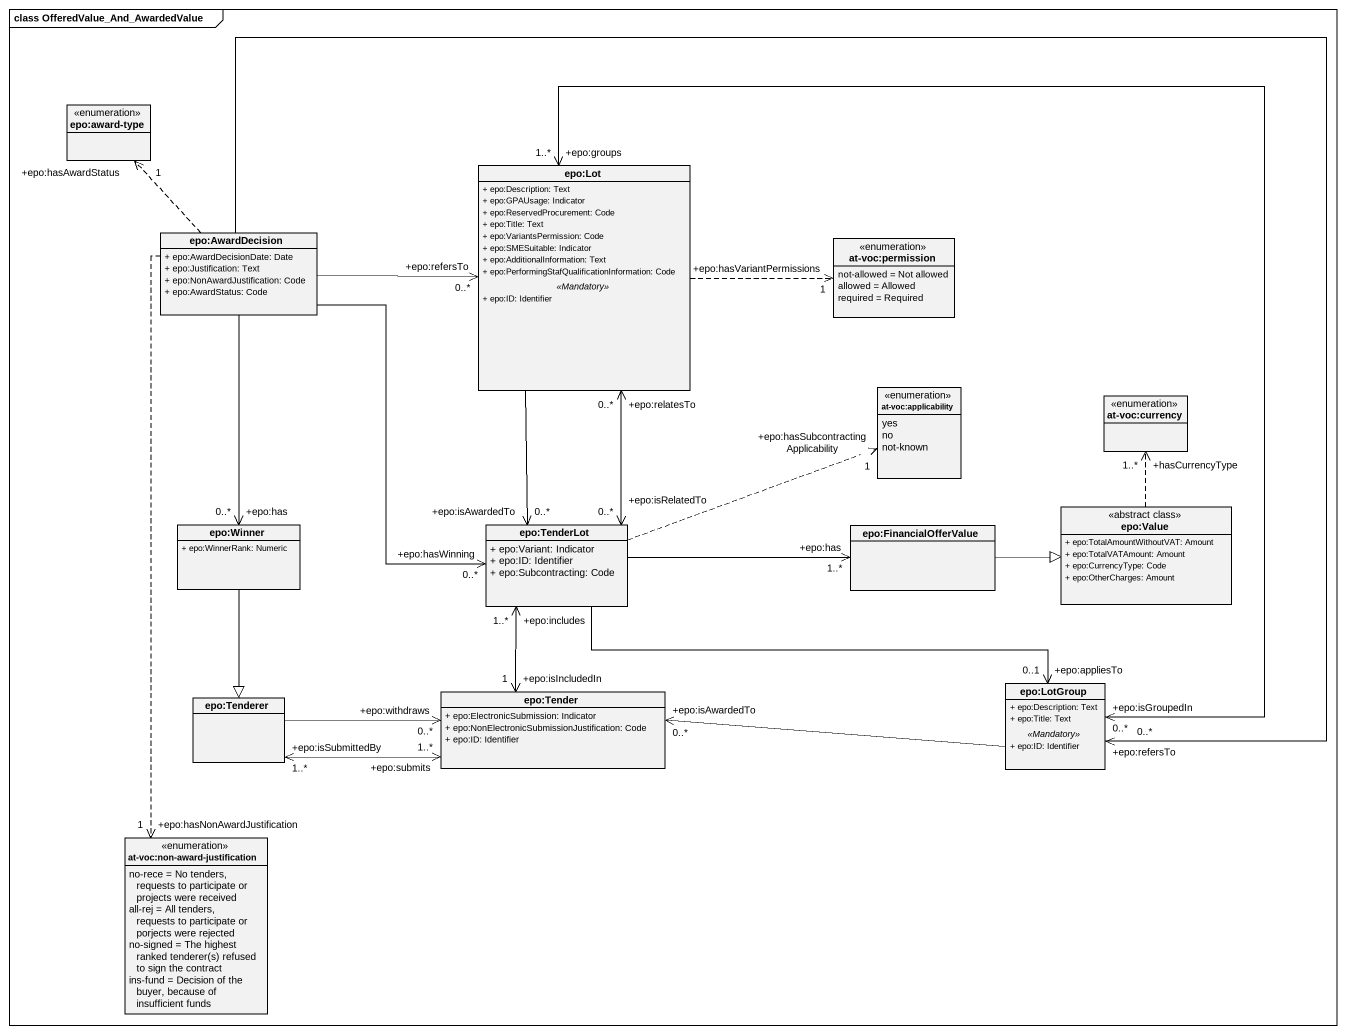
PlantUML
@startuml
mainframe class OfferedValue_And_AwardedValue
hide circle
hide empty members
skinparam classAttributeIconSize 0
enum "epo:award-type" as epo_award_type
class "epo:Lot" as epo_Lot {
  + epo:Description: Text
  + epo:GPAUsage: Indicator
  + epo:ReservedProcurement: Code
  + epo:Title: Text
  + epo:VariantsPermission: Code
  + epo:SMESuitable: Indicator
  + epo:AdditionalInformation: Text
  + epo:PerformingStafQualificationInformation: Code
  .. <<Mandatory>> ..
  + epo:ID: Identifier
}
class "epo:AwardDecision" as epo_AwardDecision {
  + epo:AwardDecisionDate: Date
  + epo:Justification: Text
  + epo:NonAwardJustification: Code
  + epo:AwardStatus: Code
}
enum "at-voc:permission" as at_voc_permission {
  not-allowed = Not allowed
  allowed = Allowed
  required = Required
}
enum "at-voc:applicability" as at_voc_applicability {
  yes
  no
  not-known
}
enum "at-voc:currency" as at_voc_currency
class "epo:Value" as epo_Value <<abstract class>> {
  + epo:TotalAmountWithoutVAT: Amount
  + epo:TotalVATAmount: Amount
  + epo:CurrencyType: Code
  + epo:OtherCharges: Amount
}
class "epo:Winner" as epo_Winner {
  + epo:WinnerRank: Numeric
}
class "epo:TenderLot" as epo_TenderLot {
  + epo:Variant: Indicator
  + epo:ID: Identifier
  + epo:Subcontracting: Code
}
class "epo:FinancialOfferValue" as epo_FinancialOfferValue
class "epo:LotGroup" as epo_LotGroup {
  + epo:Description: Text
  + epo:Title: Text
  .. <<Mandatory>> ..
  + epo:ID: Identifier
}
class "epo:Tenderer" as epo_Tenderer
class "epo:Tender" as epo_Tender {
  + epo:ElectronicSubmission: Indicator
  + epo:NonElectronicSubmissionJustification: Code
  + epo:ID: Identifier
}
enum "at-voc:non-award-justification" as at_voc_non_award {
  no-rece = No tenders, requests to participate or projects were received
  all-rej = All tenders, requests to participate or porjects were rejected
  {field} no-signed = The highest ranked tenderer(s) refused to sign the contract
  ins-fund = Decision of the buyer, because of insufficient funds
}
epo_Lot .right.> "+epo:hasVariantPermissions\n1" at_voc_permission
epo_Lot --> "+epo:isAwardedTo\n0..*" epo_TenderLot
epo_Lot "+epo:groups\n1..*" <--> "+epo:isGroupedIn\n0..*" epo_LotGroup
epo_AwardDecision .up.> "+epo:hasAwardStatus\n1" epo_award_type
epo_AwardDecision -right-> "+epo:refersTo\n0..*" epo_Lot
epo_AwardDecision --> "+epo:has\n0..*" epo_Winner
epo_AwardDecision --> "+epo:hasWinning\n0..*" epo_TenderLot
epo_AwardDecision -right-> "+epo:refersTo\n0..*" epo_LotGroup
epo_AwardDecision ..> "+epo:hasNonAwardJustification\n1" at_voc_non_award
epo_Value .up.> "+hasCurrencyType\n1..*" at_voc_currency
epo_Winner --|> epo_Tenderer
epo_TenderLot "+epo:isRelatedTo\n0..*" <-up-> "+epo:relatesTo\n0..*" epo_Lot
epo_TenderLot .right.> "+epo:hasSubcontractingApplicability\n1" at_voc_applicability
epo_TenderLot -right-> "+epo:has\n1..*" epo_FinancialOfferValue
epo_TenderLot -right-> "+epo:appliesTo\n0..1" epo_LotGroup
epo_FinancialOfferValue -right-|> epo_Value
epo_LotGroup -left-> "+epo:isAwardedTo\n0..*" epo_Tender
epo_Tenderer -right-> "+epo:withdraws\n0..*" epo_Tender
epo_Tenderer "+epo:isSubmittedBy\n1..*" <-right-> "+epo:submits\n1..*" epo_Tender
epo_Tender "+epo:isIncludedIn\n1" <-up-> "+epo:includes\n1..*" epo_TenderLot
@enduml
